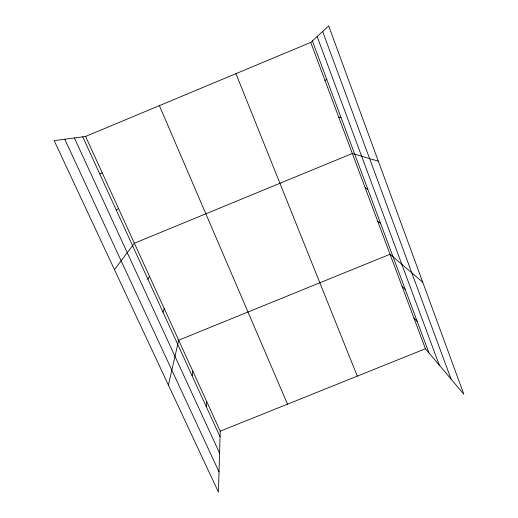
<?xml version="1.0" encoding="UTF-8"?>
<svg xmlns="http://www.w3.org/2000/svg" width="518" height="518" viewBox="0 0 518 518"><rect width="100%" height="100%" fill="white"/><g stroke="black" fill="none" stroke-linecap="round" stroke-linejoin="round"><path stroke-width="0.78" d="M85.612 136.441L220.241 431.183L218.415 492.1L54.176 140.656L85.612 136.441L310.755 42.411L328.69 25.9L463.824 394.185L425.427 348.756L310.755 42.411M206.255 406.662L206.669 401.482M192.146 375.841L192.819 371.16M168.415 385.114L178.678 340.196L390.048 254.247L422.727 282.18M163.002 312.166L164.232 308.566M147.947 279.28L149.469 276.249M114.452 269.632L134.389 243.233L352.331 153.477L378.328 161.176M116.336 210.224L118.499 208.443M99.734 173.957L102.247 172.857M220.241 431.183L425.427 348.756M324.935 80.296L326.832 79.565M338.791 117.308L340.935 117.314M365.177 187.801L367.78 189.161M377.745 221.38L380.562 223.368M402.091 286.415L405.296 289.568M413.882 317.91L417.268 321.607M64.756 139.238L219.023 471.872M74.404 137.943L219.58 453.192M82.744 136.823L220.066 436.849M159.402 105.627L287.529 404.15M235.949 73.653L357.29 376.126M312.393 40.909L428.988 352.972M317.145 36.532L439.283 365.145M322.643 31.468L451.055 379.079"/></g></svg>
